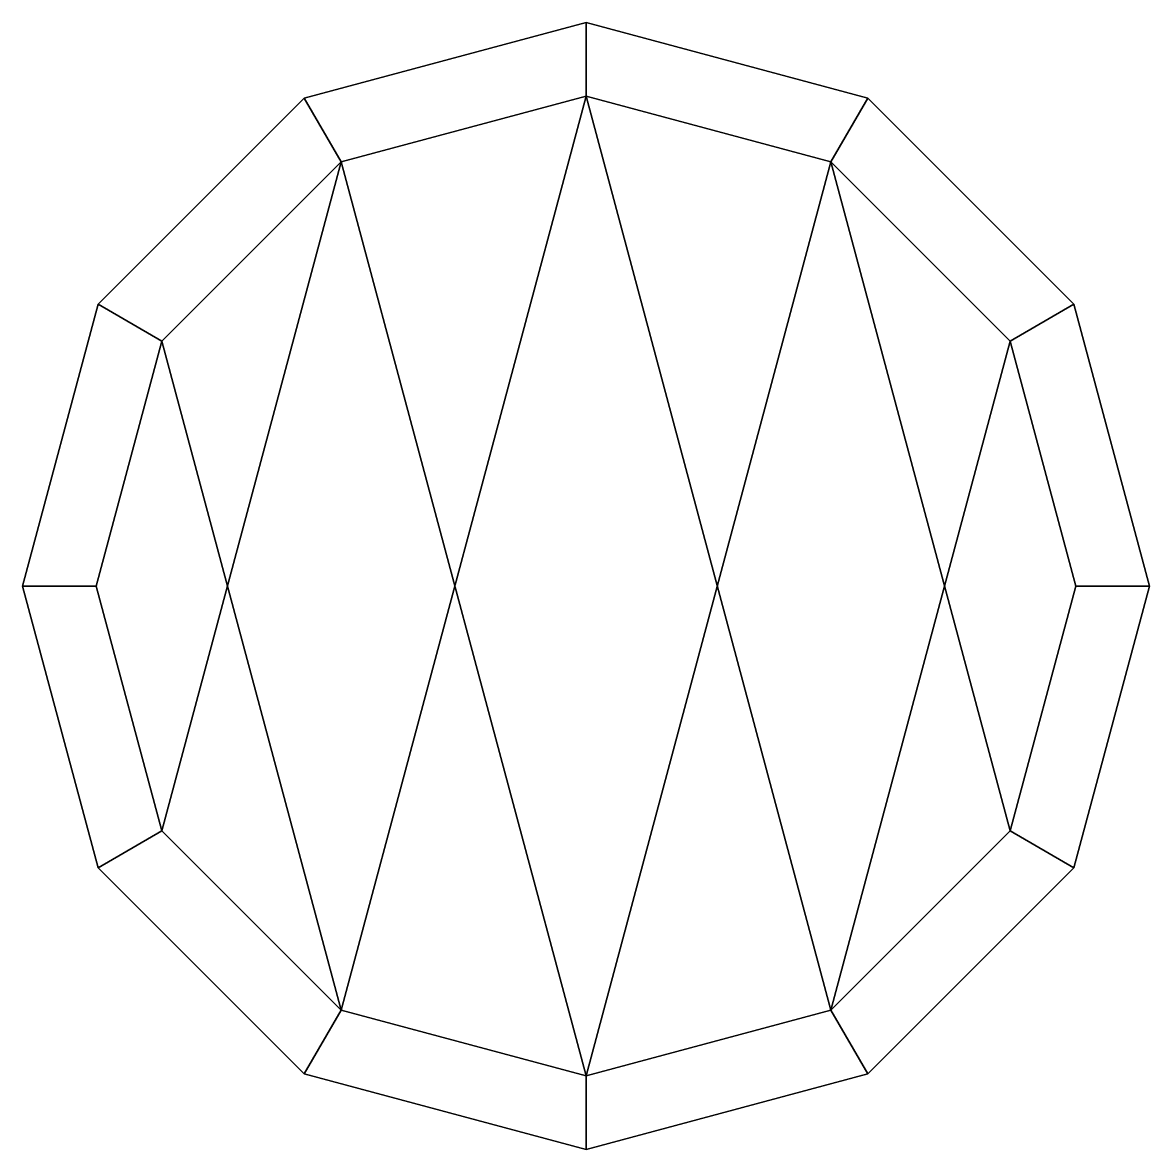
# Model space of a CAD drawing. Extents: x -0.46 to 0.46, y -3.66 to -2.74.
import ezdxf

# ---------------------------------------------------------------- set-up
doc = ezdxf.new("R2010")
doc.units = 0
doc.layers.add('WHEELS', color=2, linetype='CONTINUOUS')

msp = doc.modelspace()

# ---------------------------------------------------------------- linework, layer by layer
at = {"layer": 'WHEELS'}
for points in [[(-0.23, -2.80163, 0.42), (0, -2.74, 0.42), (0, -2.8, 0.38), (-0.2, -2.85359, 0.38)], [(-0.23, -2.80163, 0.55), (0, -2.74, 0.55), (0, -2.74, 0.42), (-0.23, -2.80163, 0.42)], [(0, -2.74, 0.55), (-0.23, -2.80163, 0.55), (-0.2, -2.85359, 0.59), (0, -2.8, 0.59)], [(0, -2.74, 0.42), (0.23, -2.80163, 0.42), (0.2, -2.85359, 0.38), (0, -2.8, 0.38)], [(0, -2.74, 0.55), (0.23, -2.80163, 0.55), (0.23, -2.80163, 0.42), (0, -2.74, 0.42)], [(0.23, -2.80163, 0.55), (0, -2.74, 0.55), (0, -2.8, 0.59), (0.2, -2.85359, 0.59)], [(-0.39837, -2.97, 0.42), (-0.23, -2.80163, 0.42), (-0.2, -2.85359, 0.38), (-0.34641, -3, 0.38)], [(-0.23, -2.80163, 0.55), (-0.39837, -2.97, 0.55), (-0.34641, -3, 0.59), (-0.2, -2.85359, 0.59)], [(-0.39837, -2.97, 0.55), (-0.23, -2.80163, 0.55), (-0.23, -2.80163, 0.42), (-0.39837, -2.97, 0.42)], [(-0.34641, -3.4, 0.38), (-0.2, -2.85359, 0.38), (0, -2.8, 0.38), (-0.2, -3.54641, 0.38)], [(-0.2, -2.85359, 0.59), (0, -3.6, 0.59), (0.2, -3.54641, 0.59), (0, -2.8, 0.59)], [(-0.2, -3.54641, 0.38), (0, -2.8, 0.38), (0.2, -2.85359, 0.38), (0, -3.6, 0.38)], [(0, -2.8, 0.59), (0.2, -3.54641, 0.59), (0.34641, -3.4, 0.59), (0.2, -2.85359, 0.59)], [(0.23, -2.80163, 0.42), (0.39837, -2.97, 0.42), (0.34641, -3, 0.38), (0.2, -2.85359, 0.38)], [(0.39837, -2.97, 0.55), (0.23, -2.80163, 0.55), (0.2, -2.85359, 0.59), (0.34641, -3, 0.59)], [(0.23, -2.80163, 0.55), (0.39837, -2.97, 0.55), (0.39837, -2.97, 0.42), (0.23, -2.80163, 0.42)], [(-0.4, -3.2, 0.38), (-0.34641, -3, 0.38), (-0.2, -2.85359, 0.38), (-0.34641, -3.4, 0.38)], [(-0.34641, -3, 0.59), (-0.2, -3.54641, 0.59), (0, -3.6, 0.59), (-0.2, -2.85359, 0.59)], [(0, -3.6, 0.38), (0.2, -2.85359, 0.38), (0.34641, -3, 0.38), (0.2, -3.54641, 0.38)], [(0.2, -2.85359, 0.59), (0.34641, -3.4, 0.59), (0.4, -3.2, 0.59), (0.34641, -3, 0.59)], [(-0.46, -3.2, 0.42), (-0.39837, -2.97, 0.42), (-0.34641, -3, 0.38), (-0.4, -3.2, 0.38)], [(-0.39837, -2.97, 0.55), (-0.46, -3.2, 0.55), (-0.4, -3.2, 0.59), (-0.34641, -3, 0.59)], [(-0.46, -3.2, 0.55), (-0.39837, -2.97, 0.55), (-0.39837, -2.97, 0.42), (-0.46, -3.2, 0.42)], [(0.39837, -2.97, 0.42), (0.46, -3.2, 0.42), (0.4, -3.2, 0.38), (0.34641, -3, 0.38)], [(0.46, -3.2, 0.55), (0.39837, -2.97, 0.55), (0.34641, -3, 0.59), (0.4, -3.2, 0.59)], [(0.39837, -2.97, 0.55), (0.46, -3.2, 0.55), (0.46, -3.2, 0.42), (0.39837, -2.97, 0.42)], [(-0.4, -3.2, 0.59), (-0.34641, -3.4, 0.59), (-0.2, -3.54641, 0.59), (-0.34641, -3, 0.59)], [(0.2, -3.54641, 0.38), (0.34641, -3, 0.38), (0.4, -3.2, 0.38), (0.34641, -3.4, 0.38)], [(-0.39837, -3.43, 0.42), (-0.46, -3.2, 0.42), (-0.4, -3.2, 0.38), (-0.34641, -3.4, 0.38)], [(-0.46, -3.2, 0.55), (-0.39837, -3.43, 0.55), (-0.34641, -3.4, 0.59), (-0.4, -3.2, 0.59)], [(-0.39837, -3.43, 0.55), (-0.46, -3.2, 0.55), (-0.46, -3.2, 0.42), (-0.39837, -3.43, 0.42)], [(0.46, -3.2, 0.42), (0.39837, -3.43, 0.42), (0.34641, -3.4, 0.38), (0.4, -3.2, 0.38)], [(0.39837, -3.43, 0.55), (0.46, -3.2, 0.55), (0.4, -3.2, 0.59), (0.34641, -3.4, 0.59)], [(0.46, -3.2, 0.55), (0.39837, -3.43, 0.55), (0.39837, -3.43, 0.42), (0.46, -3.2, 0.42)], [(-0.23, -3.59837, 0.42), (-0.39837, -3.43, 0.42), (-0.34641, -3.4, 0.38), (-0.2, -3.54641, 0.38)], [(-0.39837, -3.43, 0.55), (-0.23, -3.59837, 0.55), (-0.2, -3.54641, 0.59), (-0.34641, -3.4, 0.59)], [(0.39837, -3.43, 0.42), (0.23, -3.59837, 0.42), (0.2, -3.54641, 0.38), (0.34641, -3.4, 0.38)], [(0.23, -3.59837, 0.55), (0.39837, -3.43, 0.55), (0.34641, -3.4, 0.59), (0.2, -3.54641, 0.59)], [(-0.23, -3.59837, 0.55), (-0.39837, -3.43, 0.55), (-0.39837, -3.43, 0.42), (-0.23, -3.59837, 0.42)], [(0.39837, -3.43, 0.55), (0.23, -3.59837, 0.55), (0.23, -3.59837, 0.42), (0.39837, -3.43, 0.42)], [(0, -3.66, 0.42), (-0.23, -3.59837, 0.42), (-0.2, -3.54641, 0.38), (0, -3.6, 0.38)], [(-0.23, -3.59837, 0.55), (0, -3.66, 0.55), (0, -3.6, 0.59), (-0.2, -3.54641, 0.59)], [(0.23, -3.59837, 0.42), (0, -3.66, 0.42), (0, -3.6, 0.38), (0.2, -3.54641, 0.38)], [(0, -3.66, 0.55), (0.23, -3.59837, 0.55), (0.2, -3.54641, 0.59), (0, -3.6, 0.59)], [(0, -3.66, 0.55), (-0.23, -3.59837, 0.55), (-0.23, -3.59837, 0.42), (0, -3.66, 0.42)], [(0.23, -3.59837, 0.55), (0, -3.66, 0.55), (0, -3.66, 0.42), (0.23, -3.59837, 0.42)]]:
    msp.add_3dface(points, dxfattribs=at)

doc.saveas('drawing.dxf')
